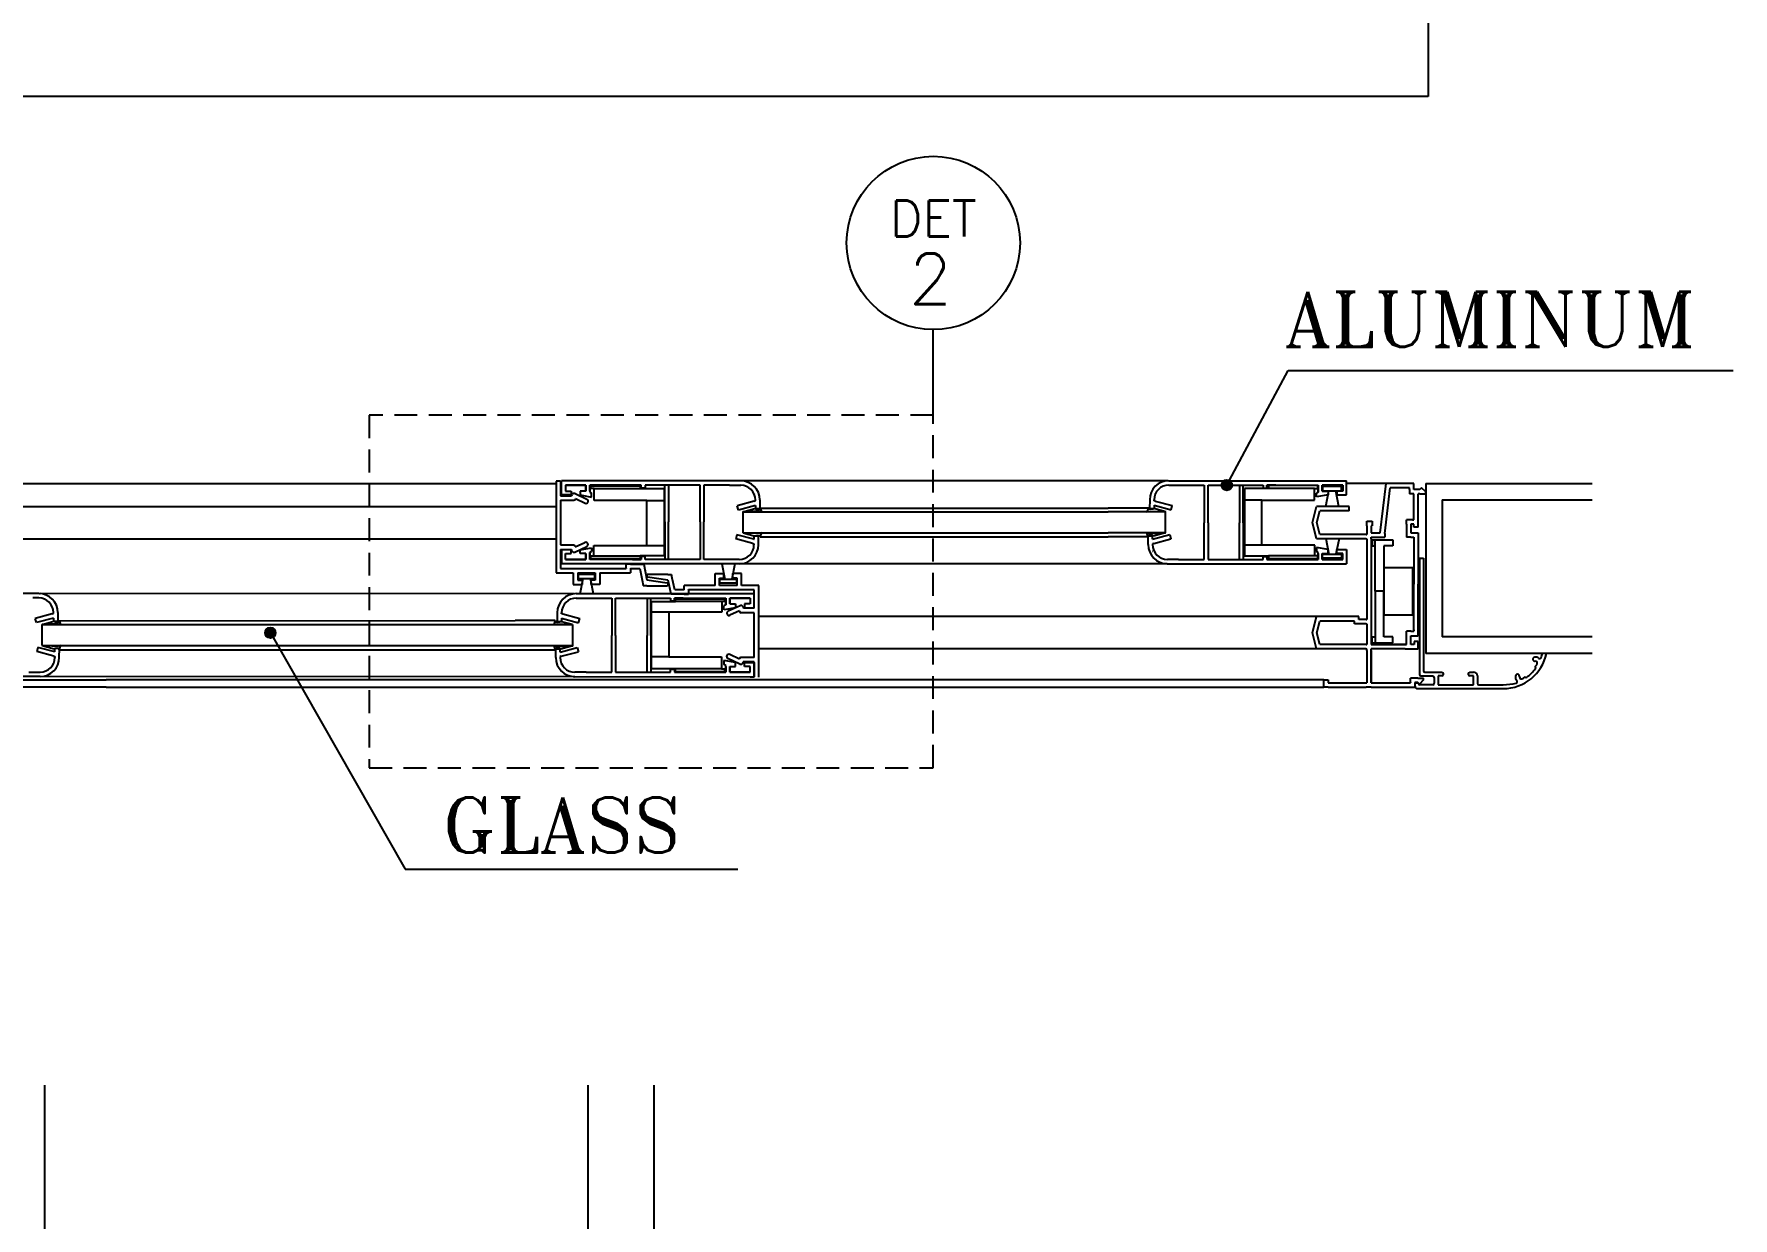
# Model space of a CAD drawing. Header units: inches. Extents: x -580639 to 179052, y 0 to 152898.
# Drawn here: x 161376 to 170636, y 135095 to 141551 of the extents above; entities that cross this region are included whole.
import ezdxf
from ezdxf.enums import TextEntityAlignment as Align

# ---------------------------------------------------------------- set-up
doc = ezdxf.new("R2010")
doc.units = ezdxf.units.IN
doc.header["$LTSCALE"] = 500
doc.header["$MEASUREMENT"] = 0
doc.linetypes.add('ACAD_ISO03W100', pattern=[30, 12, -18])
doc.linetypes.add('DASHED2', pattern=[0.375, 0.25, -0.125])
for name, color, linetype in [('A-DETL-IDEN', 91, 'Continuous'), ('A-DETL-IDEN-RCTG', 53, 'DASHED2'), ('BURLETES', 1, 'Continuous'), ('DIMEN1', 6, 'Continuous'), ('F', 22, 'Continuous'), ('HERRAJES', 1, 'Continuous'), ('VIDRIOS', 4, 'Continuous')]:
    doc.layers.add(name, color=color, linetype=linetype)
doc.styles.add('LEROY140', font='SIMPLEX.SHX', dxfattribs={"height": 3.5})
doc.styles.add('Leroy80', font='simplex.shx', dxfattribs={"height": 200})
doc.styles.add('ROMANT', font='romant.shx')

# ---------------------------------------------------------------- blocks, each defined once
blk = doc.blocks.new('A$C7D581E52')
at = {"color": 5, "linetype": 'ACAD_ISO03W100', "ltscale": 15}
for p, q in [((0.06228, 2.55362), (0.06228, 2.40501)), ((0.22687, 2.40501), (0.22687, 2.55362))]:
    blk.add_line(p, q, dxfattribs=at)
at = {"linetype": 'ACAD_ISO03W100', "ltscale": 15}
blk.add_line((0.24686, 2.38502), (0.24686, 2.55362), dxfattribs=at)
blk = doc.blocks.new('DETL-ID')
blk.add_circle((0, 0), 6)
at = {"color": 42, "style": 'LEROY140'}
blk.add_attdef('M', text='', height=3.5, dxfattribs=at).set_placement((0, 1.61), align=Align.CENTER)
for tag, p in [('C', (0, 2.95)), ('L', (0, 0))]:
    blk.add_attdef(tag, text='', height=3.5, dxfattribs=at).set_placement(p, align=Align.MIDDLE)
at = {"color": 211, "style": 'Leroy80'}
for tag, p in [('MM', (0, -1.92)), ('CC', (0, -3.53)), ('LL', (0, -4.78))]:
    blk.add_attdef(tag, text='', height=2, dxfattribs=at).set_placement(p, align=Align.CENTER)
at = {"layer": 'A-DETL-IDEN', "style": 'Leroy80'}
for tag, height, p in [('---', 1.2, (0.09, 0.12)), ('--', 1.19, (0.1, 1.04))]:
    blk.add_attdef(tag, text='', height=height, dxfattribs=at).set_placement(p, align=Align.MIDDLE)

msp = doc.modelspace()

# ---------------------------------------------------------------- hatches: boundary and pattern name
at = {"layer": 'DIMEN1', "ltscale": 15}
h = msp.add_hatch(color=22, dxfattribs=at)
edge = h.paths.add_edge_path()
edge.add_arc((167877.876, 139091.368), 28.763, 0, 360)
h = msp.add_hatch(color=22, dxfattribs=at)
edge = h.paths.add_edge_path()
edge.add_arc((162664.294, 138286.435), 28.763, 0, 360)

# ---------------------------------------------------------------- linework, layer by layer
at = {"color": 2}
for p, q in [((164221.773, 139113.776), (164221.773, 138637.105)), ((164245.8, 139113.776), (164221.773, 139113.776)), ((164245.8, 139113.776), (164245.8, 139032.812)), ((164272.16, 139114.532), (164251.336, 139114.532)), ((164251.336, 139111.328), (164251.336, 139114.532)), ((164251.336, 139037.645), (164251.336, 139111.328)), ((165228.407, 139114.479), (164272.16, 139114.532)), ((167561.007, 139115.342), (168508.953, 139115.395)), ((167561.007, 139091.368), (167593.844, 139091.368)), ((167593.844, 139091.368), (167614.667, 139091.368)), ((167614.667, 139091.368), (167754.024, 139091.368)), ((167614.667, 139091.368), (167754.024, 139091.368)), ((167754.024, 139091.368), (167754.024, 138886.337)), ((167774.848, 138886.337), (167774.848, 139091.368)), ((167774.848, 139091.368), (168074.865, 139091.368)), ((167946.24, 139091.368), (167946.24, 138886.337)), ((167967.064, 138886.337), (167967.064, 139091.368)), ((168074.865, 139091.368), (168074.865, 139075.349)), ((168143.743, 139091.368), (168095.689, 139091.368)), ((168095.689, 139075.349), (168095.689, 139091.368)), ((168095.689, 139091.368), (168376.004, 139091.368)), ((168095.689, 139091.368), (168122.919, 139091.368)), ((168376.004, 139059.331), (168376.004, 139091.368)), ((168396.827, 139059.331), (168396.827, 139091.368)), ((168396.827, 139091.368), (168508.953, 139091.368)), ((168508.953, 139115.395), (168529.777, 139115.395)), ((168508.953, 139091.368), (168508.953, 139059.331)), ((168529.777, 139112.191), (168529.777, 139115.395)), ((168529.777, 139038.508), (168529.777, 139112.191)), ((168746.518, 139100.419), (168529.777, 139100.419)), ((168713.803, 138830.939), (168746.518, 139100.419)), ((168775.898, 139100.419), (168746.518, 139100.419)), ((168896.834, 139100.419), (168775.898, 139100.419)), ((168896.834, 139068.382), (168896.834, 139100.419)), ((164245.8, 139032.812), (164306.243, 139032.812)), ((164245.8, 139008.785), (164318.859, 139008.785)), ((164245.8, 139008.785), (164245.8, 138764.974)), ((164304.196, 139037.645), (164251.336, 139037.645)), ((164384.286, 139090.505), (164272.16, 139090.505)), ((164272.16, 139090.505), (164384.286, 139090.505)), ((164272.16, 139090.505), (164272.16, 139058.469)), ((164272.16, 139058.469), (164304.196, 139058.469)), ((164304.196, 139058.469), (164304.196, 139037.645)), ((164324.637, 139045.166), (164389.964, 139014.703)), ((164326.868, 139017.615), (164379.81, 138992.928)), ((164352.25, 139058.469), (164352.25, 139037.645)), ((164384.286, 139058.469), (164352.25, 139058.469)), ((164352.25, 139037.645), (164415.349, 139026.519)), ((164384.286, 139058.469), (164384.286, 139090.505)), ((164384.286, 139090.505), (164384.286, 139058.469)), ((164685.425, 139090.505), (164405.109, 139090.505)), ((164405.109, 139058.469), (164405.109, 139090.505)), ((164405.109, 139090.505), (164405.109, 139058.469)), ((164405.109, 139058.469), (164405.109, 139052.863)), ((164405.109, 139052.863), (164415.349, 139047.343)), ((164415.349, 139026.519), (164415.349, 139047.343)), ((164637.371, 139090.505), (164685.425, 139090.505)), ((164685.425, 139090.505), (164658.194, 139090.505)), ((164685.425, 139074.487), (164685.425, 139090.505)), ((164706.248, 139074.487), (164685.425, 139074.487)), ((165006.266, 139090.505), (164706.248, 139090.505)), ((164706.248, 139090.505), (164706.248, 139074.487)), ((164814.049, 138890.92), (164814.049, 139090.505)), ((164834.873, 139090.505), (164834.873, 138890.92)), ((165006.266, 138890.92), (165006.266, 139090.505)), ((165166.446, 139090.505), (165027.089, 139090.505)), ((165166.446, 139090.505), (165027.089, 139090.505)), ((165027.089, 139090.505), (165027.089, 138890.92)), ((165166.446, 139090.505), (165228.036, 139090.505)), ((165301.908, 139003.631), (165209.074, 138978.756)), ((165301.908, 139003.631), (165308.126, 139005.397)), ((165308.126, 139005.397), (165308.126, 139010.415)), ((165308.126, 139005.397), (165308.493, 139005.397)), ((165332.153, 139010.415), (165332.52, 138962.66)), ((167456.89, 139011.225), (167456.523, 138963.471)), ((167480.917, 139006.207), (167480.55, 139006.207)), ((167480.917, 139006.207), (167480.917, 139011.225)), ((167487.136, 139004.441), (167480.917, 139006.207)), ((167487.136, 139004.441), (167579.969, 138979.566)), ((168074.865, 139075.349), (168095.689, 139075.349)), ((168376.004, 139053.725), (168365.765, 139048.205)), ((168365.765, 139027.382), (168365.765, 139048.205)), ((168428.863, 139038.508), (168365.765, 139027.382)), ((168376.004, 139059.331), (168376.004, 139053.725)), ((168396.827, 139059.331), (168428.863, 139059.331)), ((168428.863, 139059.331), (168428.863, 139038.508)), ((168508.953, 139059.331), (168476.917, 139059.331)), ((168476.917, 139059.331), (168476.917, 139038.508)), ((168476.917, 139038.508), (168529.777, 139038.508)), ((168737.655, 138828.043), (168767.805, 139076.391)), ((168775.898, 139076.391), (168767.805, 139076.391)), ((168872.807, 139076.391), (168775.898, 139076.391)), ((168872.807, 139076.391), (168775.898, 139076.391)), ((168872.807, 139068.382), (168872.807, 139076.391)), ((168872.807, 139068.382), (168872.807, 139076.391)), ((168872.807, 139068.382), (168872.807, 139044.355)), ((168896.834, 139044.355), (168872.807, 139044.355)), ((168929.671, 139068.382), (168896.834, 139068.382)), ((168897.074, 139044.355), (168896.834, 139044.355)), ((168897.074, 139039.173), (168897.074, 139044.355)), ((168897.074, 138903.02), (168897.074, 139039.173)), ((168929.671, 139044.355), (168921.101, 139044.355)), ((168921.101, 139039.173), (168921.101, 139044.355)), ((168921.101, 138862.975), (168921.101, 139039.173)), ((168938.733, 139077.444), (168929.671, 139068.382)), ((168929.671, 139044.355), (168961.385, 139044.355)), ((168961.385, 139054.791), (168938.733, 139077.444)), ((165215.293, 138955.548), (165209.074, 138978.756)), ((165308.126, 138980.422), (165215.293, 138955.548)), ((165308.493, 138980.422), (165308.493, 138962.66)), ((165332.52, 138962.66), (165308.493, 138962.66)), ((167456.523, 138963.471), (167480.55, 138963.471)), ((167480.55, 138981.233), (167480.55, 138963.471)), ((167480.917, 138981.233), (167573.75, 138956.358)), ((167573.75, 138956.358), (167579.969, 138979.566)), ((168343.651, 138887.002), (168365.676, 138975.101)), ((168399.714, 138975.101), (168365.676, 138975.101)), ((168368.418, 138887.002), (168384.436, 138951.074)), ((168399.714, 138951.074), (168384.436, 138951.074)), ((168399.714, 138951.074), (168392.691, 138951.074)), ((168544.677, 138975.101), (168399.714, 138975.101)), ((168544.677, 138951.074), (168399.714, 138951.074)), ((168544.677, 138951.074), (168544.677, 138975.101)), ((164814.049, 138890.92), (164814.049, 138685.89)), ((164834.873, 138685.89), (164834.873, 138890.92)), ((165006.266, 138890.92), (165006.266, 138685.89)), ((165027.089, 138685.89), (165027.089, 138890.92)), ((165207.363, 138820.899), (165201.144, 138797.691)), ((165300.196, 138796.025), (165207.363, 138820.899)), ((165324.59, 138813.787), (165300.563, 138813.787)), ((165300.563, 138796.025), (165300.563, 138813.787)), ((165324.223, 138766.032), (165324.59, 138813.787)), ((167448.593, 138814.597), (167472.62, 138814.597)), ((167448.96, 138766.842), (167448.593, 138814.597)), ((167472.62, 138796.835), (167472.62, 138814.597)), ((167472.987, 138796.835), (167565.82, 138821.709)), ((167565.82, 138821.709), (167572.039, 138798.501)), ((167754.024, 138686.752), (167754.024, 138886.337)), ((167774.848, 138886.337), (167774.848, 138686.752)), ((167946.24, 138686.752), (167946.24, 138886.337)), ((167967.064, 138886.337), (167967.064, 138686.752)), ((168365.676, 138798.903), (168343.651, 138887.002)), ((168384.436, 138822.93), (168368.418, 138887.002)), ((168399.714, 138822.93), (168384.436, 138822.93)), ((168399.714, 138822.93), (168392.691, 138822.93)), ((168637.582, 138822.93), (168399.714, 138822.93)), ((168637.582, 138822.93), (168640.786, 138822.93)), ((168640.786, 138894.234), (168669.618, 138894.234)), ((168640.786, 138870.207), (168640.786, 138894.234)), ((168640.786, 138870.207), (168640.786, 138830.939)), ((168640.786, 138830.939), (168640.786, 138822.93)), ((168669.618, 138870.207), (168664.813, 138870.207)), ((168664.813, 138870.207), (168664.813, 138830.939)), ((168664.813, 138830.939), (168713.803, 138830.939)), ((168669.618, 138894.234), (168669.618, 138870.207)), ((168737.655, 138828.043), (168737.655, 138806.912)), ((168857.029, 138878.993), (168857.029, 138903.02)), ((168881.056, 138903.02), (168857.029, 138903.02)), ((168857.029, 138878.993), (168857.029, 138830.939)), ((168857.029, 138830.939), (168857.029, 138806.912)), ((168889.065, 138903.02), (168881.056, 138903.02)), ((168897.074, 138878.993), (168881.056, 138878.993)), ((168881.056, 138878.993), (168881.056, 138830.939)), ((168881.056, 138830.939), (168921.101, 138830.939)), ((168889.065, 138903.02), (168897.074, 138903.02)), ((168897.074, 138862.975), (168897.074, 138878.993)), ((168921.101, 138862.975), (168897.074, 138862.975)), ((168921.101, 138830.939), (168921.101, 138550.624)), ((164245.8, 138764.974), (164318.266, 138764.974)), ((164245.8, 138740.947), (164305.016, 138740.947)), ((164245.8, 138740.947), (164245.8, 138637.105)), ((164304.196, 138738.749), (164251.336, 138738.749)), ((164251.336, 138738.749), (164251.336, 138665.066)), ((164304.196, 138717.926), (164304.196, 138738.749)), ((164307.336, 138732.536), (164305.643, 138736.165)), ((164323.301, 138726.725), (164388.629, 138757.188)), ((164326.275, 138754.623), (164378.474, 138778.964)), ((164352.25, 138738.749), (164415.349, 138749.875)), ((164352.25, 138717.926), (164352.25, 138738.749)), ((164405.109, 138723.532), (164415.349, 138729.052)), ((164405.109, 138717.926), (164405.109, 138723.532)), ((164415.349, 138749.875), (164415.349, 138729.052)), ((165293.978, 138772.816), (165201.144, 138797.691)), ((165293.978, 138772.816), (165300.196, 138771.05)), ((165300.196, 138796.025), (165300.563, 138796.025)), ((165300.196, 138771.05), (165300.196, 138766.032)), ((165300.196, 138771.05), (165300.563, 138771.05)), ((167472.987, 138796.835), (167472.62, 138796.835)), ((167472.987, 138771.86), (167472.62, 138771.86)), ((167473.177, 138730.001), (167472.62, 138730.001)), ((167479.205, 138773.626), (167472.987, 138771.86)), ((167472.987, 138771.86), (167472.987, 138766.842)), ((167479.205, 138773.626), (167572.039, 138798.501)), ((168399.714, 138798.903), (168365.676, 138798.903)), ((168365.765, 138750.738), (168365.765, 138729.914)), ((168428.863, 138739.612), (168365.765, 138750.738)), ((168376.004, 138724.395), (168365.765, 138729.914)), ((168376.004, 138718.788), (168376.004, 138724.395)), ((168637.582, 138798.903), (168399.714, 138798.903)), ((168428.863, 138718.788), (168428.863, 138739.612)), ((168476.917, 138739.612), (168529.777, 138739.612)), ((168476.917, 138718.788), (168476.917, 138739.612)), ((168529.777, 138739.612), (168529.777, 138665.929)), ((168637.582, 138798.903), (168640.786, 138798.903)), ((168640.786, 138798.903), (168640.786, 138366.416)), ((168664.813, 138806.912), (168713.803, 138806.912)), ((168664.813, 138798.903), (168664.813, 138806.912)), ((168664.813, 138798.903), (168664.813, 138222.254)), ((168713.803, 138806.912), (168737.655, 138806.912)), ((168881.056, 138806.912), (168857.029, 138806.912)), ((168881.056, 138806.912), (168897.074, 138806.912)), ((168897.074, 138806.912), (168897.074, 138550.624)), ((164221.773, 138637.105), (164221.773, 138613.078)), ((164245.8, 138637.105), (164603.637, 138637.105)), ((164251.336, 138665.066), (164251.336, 138661.863)), ((164272.16, 138661.863), (164251.336, 138661.863)), ((164272.16, 138685.89), (164272.16, 138717.926)), ((164272.16, 138717.926), (164304.196, 138717.926)), ((164272.16, 138685.89), (164384.286, 138685.89)), ((164384.286, 138685.89), (164272.16, 138685.89)), ((165220.106, 138661.915), (164272.16, 138661.863)), ((164384.286, 138717.926), (164352.25, 138717.926)), ((164384.286, 138685.89), (164384.286, 138717.926)), ((164384.286, 138717.926), (164384.286, 138685.89)), ((164405.109, 138685.89), (164405.109, 138717.926)), ((164405.109, 138717.926), (164405.109, 138685.89)), ((164685.425, 138685.89), (164405.109, 138685.89)), ((164603.637, 138653.799), (164603.637, 138661.132)), ((164627.664, 138661.132), (164603.637, 138661.132)), ((164603.637, 138637.781), (164603.637, 138653.799)), ((164603.637, 138637.781), (164603.637, 138636.18)), ((164627.664, 138661.132), (164699.669, 138661.132)), ((164627.664, 138637.781), (164627.664, 138613.078)), ((164627.664, 138637.105), (164675.642, 138637.105)), ((164637.371, 138685.89), (164685.425, 138685.89)), ((164685.425, 138685.89), (164658.194, 138685.89)), ((164678.313, 138637.089), (164692.541, 138563.81)), ((164706.248, 138701.908), (164685.425, 138701.908)), ((164685.425, 138701.908), (164685.425, 138685.89)), ((164699.669, 138661.132), (164715.435, 138574.827)), ((164706.248, 138685.89), (164706.248, 138701.908)), ((165006.266, 138685.89), (164706.248, 138685.89)), ((165166.446, 138685.89), (165027.089, 138685.89)), ((165166.446, 138685.89), (165027.089, 138685.89)), ((165187.269, 138685.89), (165166.446, 138685.89)), ((165220.106, 138685.89), (165187.269, 138685.89)), ((167552.706, 138662.778), (168508.953, 138662.725)), ((167614.667, 138686.752), (167553.077, 138686.752)), ((167614.667, 138686.752), (167754.024, 138686.752)), ((167614.667, 138686.752), (167754.024, 138686.752)), ((167774.848, 138686.752), (168074.865, 138686.752)), ((168074.865, 138702.77), (168095.689, 138702.77)), ((168074.865, 138686.752), (168074.865, 138702.77)), ((168095.689, 138702.77), (168095.689, 138686.752)), ((168095.689, 138686.752), (168122.919, 138686.752)), ((168095.689, 138686.752), (168376.004, 138686.752)), ((168143.743, 138686.752), (168095.689, 138686.752)), ((168376.004, 138718.788), (168376.004, 138686.752)), ((168376.004, 138686.752), (168376.004, 138718.788)), ((168396.827, 138718.788), (168428.863, 138718.788)), ((168396.827, 138686.752), (168396.827, 138718.788)), ((168396.827, 138686.752), (168508.953, 138686.752)), ((168508.953, 138686.752), (168396.827, 138686.752)), ((168508.953, 138718.788), (168476.917, 138718.788)), ((168508.953, 138686.752), (168508.953, 138718.788)), ((168508.953, 138662.725), (168529.777, 138662.725)), ((168529.777, 138665.929), (168529.777, 138662.725)), ((168927.578, 138693.158), (168927.578, 138058.845)), ((168927.578, 138693.158), (168948.402, 138693.158)), ((168948.402, 138693.158), (168948.402, 138079.668)), ((164221.773, 138613.078), (164315.233, 138613.078)), ((164315.229, 138612.881), (164315.242, 138613.579)), ((164315.229, 138612.881), (164315.229, 138548.809)), ((164315.229, 138548.809), (164363.283, 138548.809)), ((164315.229, 138548.809), (164340.219, 138548.809)), ((164339.256, 138613.078), (164435.407, 138613.078)), ((164339.256, 138613.078), (164339.256, 138572.836)), ((164339.256, 138572.836), (164363.283, 138572.836)), ((164363.283, 138572.836), (164363.283, 138548.809)), ((164411.38, 138572.836), (164411.38, 138548.809)), ((164435.407, 138572.836), (164411.38, 138572.836)), ((164459.434, 138548.809), (164411.38, 138548.809)), ((164459.434, 138548.809), (164434.445, 138548.809)), ((164435.407, 138613.078), (164435.407, 138572.836)), ((164459.434, 138613.078), (164459.434, 138548.809)), ((164459.434, 138613.078), (164627.664, 138613.078)), ((164692.541, 138563.81), (164696.832, 138542.6)), ((164716.402, 138542.6), (164696.832, 138542.6)), ((164716.402, 138623.277), (164716.402, 138623.277)), ((164716.402, 138542.6), (164826.768, 138542.6)), ((164716.438, 138574.685), (164827.239, 138558.193)), ((164717.655, 138592.27), (164717.655, 138601.49)), ((164831.188, 138572.609), (164720.387, 138589.101)), ((164831.224, 138604.694), (164720.858, 138604.694)), ((164829.971, 138555.024), (164829.971, 138545.804)), ((164831.224, 138604.694), (164850.794, 138604.694)), ((164847.957, 138496.573), (164832.192, 138572.467)), ((164855.085, 138583.483), (164850.794, 138604.694)), ((164869.313, 138520.617), (164855.085, 138583.483)), ((164919.962, 138519.925), (164919.962, 138544.627)), ((165088.181, 138544.627), (164919.962, 138544.627)), ((165088.192, 138544.824), (165088.192, 138608.896)), ((165088.192, 138608.896), (165136.246, 138608.896)), ((165088.192, 138608.896), (165113.181, 138608.896)), ((165208.366, 138544.627), (165112.216, 138544.627)), ((165112.219, 138544.824), (165112.219, 138584.869)), ((165112.219, 138584.869), (165136.246, 138584.869)), ((165136.246, 138584.869), (165136.246, 138608.896)), ((165232.397, 138608.896), (165184.343, 138608.896)), ((165184.343, 138584.869), (165184.343, 138608.896)), ((165208.37, 138584.869), (165184.343, 138584.869)), ((165232.397, 138608.896), (165207.408, 138608.896)), ((165208.37, 138544.824), (165208.37, 138584.869)), ((165325.853, 138544.627), (165232.393, 138544.627)), ((165232.397, 138544.824), (165232.397, 138608.896)), ((165325.853, 138520.6), (165325.853, 138544.627)), ((168897.074, 138302.344), (168897.074, 138550.624)), ((168921.101, 138270.308), (168921.101, 138550.624)), ((168921.101, 138270.308), (168921.101, 138550.624)), ((161401.775, 138500.463), (160453.829, 138500.516)), ((161401.775, 138476.489), (161368.938, 138476.489)), ((164331.864, 138499.64), (165279.81, 138499.692)), ((164331.864, 138475.665), (164364.701, 138475.665)), ((164364.701, 138475.665), (164385.524, 138475.665)), ((164385.524, 138475.665), (164524.881, 138475.665)), ((164385.524, 138475.665), (164524.881, 138475.665)), ((164524.881, 138475.665), (164524.881, 138270.635)), ((164545.705, 138270.635), (164545.705, 138475.665)), ((164545.705, 138475.665), (164845.722, 138475.665)), ((164717.097, 138475.665), (164717.097, 138270.635)), ((164737.921, 138270.635), (164737.921, 138475.665)), ((164845.722, 138475.665), (164845.722, 138459.647)), ((164845.722, 138459.647), (164866.546, 138459.647)), ((164919.962, 138496.573), (164847.957, 138496.573)), ((164914.6, 138475.665), (164866.546, 138475.665)), ((164866.546, 138459.647), (164866.546, 138475.665)), ((164866.546, 138475.665), (165146.861, 138475.665)), ((164866.546, 138475.665), (164893.776, 138475.665)), ((164871.984, 138520.6), (164869.313, 138520.617)), ((164919.962, 138520.6), (164871.984, 138520.6)), ((164871.984, 138520.459), (164871.984, 138520.6)), ((164919.962, 138496.573), (164943.99, 138496.573)), ((164943.99, 138519.925), (164943.99, 138521.526)), ((165301.826, 138520.6), (164943.99, 138520.6)), ((164943.99, 138519.925), (164943.99, 138503.907)), ((164943.99, 138503.907), (164943.99, 138496.573)), ((165146.861, 138475.665), (165146.861, 138443.629)), ((165146.861, 138443.629), (165146.861, 138475.665)), ((165146.861, 138443.629), (165146.861, 138438.023)), ((165279.81, 138475.665), (165167.684, 138475.665)), ((165167.684, 138475.665), (165167.684, 138443.629)), ((165167.684, 138443.629), (165167.684, 138475.665)), ((165167.684, 138475.665), (165279.81, 138475.665)), ((165167.684, 138443.629), (165199.72, 138443.629)), ((165199.72, 138443.629), (165199.72, 138422.806)), ((165279.81, 138443.629), (165247.774, 138443.629)), ((165247.774, 138443.629), (165247.774, 138422.806)), ((165279.81, 138499.692), (165300.634, 138499.692)), ((165279.81, 138475.665), (165279.81, 138443.629)), ((165300.634, 138496.489), (165300.634, 138499.692)), ((165300.634, 138422.806), (165300.634, 138496.489)), ((165301.826, 138419.786), (165301.826, 138520.6)), ((165325.853, 138043.93), (165325.853, 138520.6)), ((161475.647, 138389.562), (161382.813, 138364.688)), ((161389.032, 138341.479), (161382.813, 138364.688)), ((161481.865, 138366.354), (161389.032, 138341.479)), ((161475.647, 138389.562), (161481.865, 138391.328)), ((161481.865, 138391.328), (161481.865, 138396.346)), ((161481.865, 138391.328), (161482.232, 138391.328)), ((161481.865, 138366.354), (161482.232, 138366.354)), ((161482.232, 138366.354), (161482.232, 138348.592)), ((161505.892, 138396.346), (161506.259, 138348.592)), ((164227.747, 138395.523), (164227.38, 138347.768)), ((164251.774, 138390.505), (164251.407, 138390.505)), ((164251.774, 138365.531), (164251.407, 138365.531)), ((164251.407, 138365.531), (164251.407, 138347.768)), ((164251.774, 138390.505), (164251.774, 138395.523)), ((164257.993, 138388.739), (164251.774, 138390.505)), ((164251.774, 138365.531), (164344.607, 138340.656)), ((164257.993, 138388.739), (164350.826, 138363.864)), ((164344.607, 138340.656), (164350.826, 138363.864)), ((165146.861, 138438.023), (165136.622, 138432.503)), ((165136.622, 138411.68), (165136.622, 138432.503)), ((165199.72, 138422.806), (165136.622, 138411.68)), ((165224.39, 138434.008), (165159.062, 138403.546)), ((165221.415, 138406.111), (165169.216, 138381.77)), ((165221.415, 138403.768), (165221.415, 138406.111)), ((165301.826, 138395.759), (165229.424, 138395.759)), ((165240.355, 138428.198), (165242.047, 138424.568)), ((165301.826, 138419.786), (165242.675, 138419.786)), ((165247.774, 138422.806), (165300.634, 138422.806)), ((165301.826, 138151.948), (165301.826, 138395.759)), ((168343.651, 138286.326), (168365.676, 138374.425)), ((168399.714, 138374.425), (168365.676, 138374.425)), ((168368.418, 138286.326), (168384.436, 138350.398)), ((168399.714, 138350.398), (168384.436, 138350.398)), ((168399.714, 138350.398), (168392.691, 138350.398)), ((168597.537, 138374.425), (168399.714, 138374.425)), ((168573.51, 138350.398), (168399.714, 138350.398)), ((168573.51, 138334.38), (168573.51, 138350.398)), ((168597.537, 138358.407), (168597.537, 138374.425)), ((168637.582, 138358.407), (168597.537, 138358.407)), ((168637.582, 138358.407), (168640.786, 138358.407)), ((168640.786, 138366.416), (168640.786, 138358.407)), ((161506.259, 138348.592), (161482.232, 138348.592)), ((164227.38, 138347.768), (164251.407, 138347.768)), ((164524.881, 138071.05), (164524.881, 138270.635)), ((164545.705, 138270.635), (164545.705, 138071.05)), ((164717.097, 138071.05), (164717.097, 138270.635)), ((164737.921, 138270.635), (164737.921, 138071.05)), ((168365.676, 138198.227), (168343.651, 138286.326)), ((168384.436, 138222.254), (168368.418, 138286.326)), ((168637.582, 138334.38), (168573.51, 138334.38)), ((168637.582, 138334.38), (168640.786, 138334.38)), ((168640.786, 138334.38), (168640.786, 138222.254)), ((168857.029, 138270.308), (168857.029, 138294.335)), ((168881.056, 138294.335), (168857.029, 138294.335)), ((168857.029, 138222.254), (168857.029, 138270.308)), ((168881.056, 138294.335), (168897.074, 138294.335)), ((168881.056, 138270.308), (168921.101, 138270.308)), ((168881.056, 138222.254), (168881.056, 138270.308)), ((168881.056, 138222.254), (168881.056, 138270.308)), ((168897.074, 138302.344), (168897.074, 138294.335)), ((161396.962, 138206.831), (161390.743, 138183.622)), ((161483.577, 138158.748), (161390.743, 138183.622)), ((161489.795, 138181.956), (161396.962, 138206.831)), ((161489.795, 138181.956), (161490.162, 138181.956)), ((161490.162, 138181.956), (161490.162, 138199.718)), ((161514.189, 138199.718), (161490.162, 138199.718)), ((161513.822, 138151.964), (161514.189, 138199.718)), ((164219.45, 138198.895), (164243.477, 138198.895)), ((164219.817, 138151.14), (164219.45, 138198.895)), ((164243.477, 138181.133), (164243.477, 138198.895)), ((164243.844, 138181.133), (164243.477, 138181.133)), ((164243.844, 138181.133), (164336.677, 138206.007)), ((164250.062, 138157.924), (164342.896, 138182.799)), ((164336.677, 138206.007), (164342.896, 138182.799)), ((165220.822, 138143.118), (165167.88, 138167.806)), ((168399.714, 138198.227), (168365.676, 138198.227)), ((168399.714, 138222.254), (168384.436, 138222.254)), ((168399.714, 138222.254), (168392.691, 138222.254)), ((168637.582, 138222.254), (168399.714, 138222.254)), ((168637.582, 138198.227), (168399.714, 138198.227)), ((168637.582, 138198.227), (168640.786, 138198.227)), ((168640.786, 138190.218), (168640.786, 138198.227)), ((168640.786, 138190.218), (168640.786, 138014.02)), ((168664.813, 138222.254), (168849.02, 138222.254)), ((168849.02, 138222.254), (168664.813, 138222.254)), ((168849.02, 138198.227), (168664.813, 138198.227)), ((168664.813, 138196.971), (168664.813, 138198.227)), ((168664.813, 138190.218), (168664.813, 138196.971)), ((168664.813, 138014.02), (168664.813, 138190.218)), ((168664.813, 138190.218), (168664.813, 138014.02)), ((168849.02, 138222.254), (168857.029, 138222.254)), ((168849.02, 138198.227), (168921.101, 138198.227)), ((168898.663, 138222.254), (168881.056, 138222.254)), ((168898.663, 138238.272), (168898.663, 138222.254)), ((168921.101, 138238.272), (168898.663, 138238.272)), ((168921.101, 138198.227), (168921.101, 138238.272)), ((161483.577, 138158.748), (161489.795, 138156.982)), ((161489.795, 138156.982), (161490.162, 138156.982)), ((161489.795, 138156.982), (161489.795, 138151.964)), ((164243.844, 138156.158), (164243.477, 138156.158)), ((164250.062, 138157.924), (164243.844, 138156.158)), ((164243.844, 138156.158), (164243.844, 138151.14)), ((164845.722, 138087.068), (164866.546, 138087.068)), ((164845.722, 138071.05), (164845.722, 138087.068)), ((164866.546, 138087.068), (164866.546, 138071.05)), ((165136.622, 138135.036), (165136.622, 138114.212)), ((165199.72, 138123.91), (165136.622, 138135.036)), ((165146.861, 138108.692), (165136.622, 138114.212)), ((165146.861, 138103.086), (165146.861, 138108.692)), ((165146.861, 138103.086), (165146.861, 138071.05)), ((165146.861, 138071.05), (165146.861, 138103.086)), ((165223.054, 138115.567), (165157.726, 138146.03)), ((165167.684, 138103.086), (165167.684, 138071.05)), ((165167.684, 138103.086), (165199.72, 138103.086)), ((165167.684, 138071.05), (165167.684, 138103.086)), ((165199.72, 138103.086), (165199.72, 138123.91)), ((165301.826, 138151.948), (165228.831, 138151.948)), ((165301.826, 138127.921), (165241.448, 138127.921)), ((165247.774, 138123.91), (165300.634, 138123.91)), ((165247.774, 138103.086), (165247.774, 138123.91)), ((165279.81, 138103.086), (165247.774, 138103.086)), ((165279.81, 138071.05), (165279.81, 138103.086)), ((165300.634, 138123.91), (165300.634, 138050.227)), ((165301.826, 138043.93), (165301.826, 138127.921)), ((169555.359, 138131.727), (169557.811, 138131.709)), ((169557.89, 138101.575), (169566.79, 138111.815)), ((169559.711, 138099.722), (169557.89, 138101.575)), ((161410.076, 138047.899), (160453.829, 138047.847)), ((161348.115, 138071.874), (161409.705, 138071.874)), ((164323.563, 138047.076), (165279.81, 138047.023)), ((164385.524, 138071.05), (164323.934, 138071.05)), ((164385.524, 138071.05), (164524.881, 138071.05)), ((164385.524, 138071.05), (164524.881, 138071.05)), ((164545.705, 138071.05), (164845.722, 138071.05)), ((164866.546, 138071.05), (164893.776, 138071.05)), ((164866.546, 138071.05), (165146.861, 138071.05)), ((164914.6, 138071.05), (164866.546, 138071.05)), ((165167.684, 138071.05), (165279.81, 138071.05)), ((165279.81, 138071.05), (165167.684, 138071.05)), ((165300.634, 138050.227), (165300.634, 138047.023)), ((168405.321, 138030.061), (168429.348, 138030.061)), ((168405.321, 137990.016), (168405.321, 138030.061)), ((168429.348, 137990.016), (168405.321, 137990.016)), ((168429.348, 138030.061), (168429.348, 138014.043)), ((168429.348, 138014.043), (168637.582, 138014.043)), ((168429.348, 137990.016), (168637.582, 137990.016)), ((168637.582, 138014.043), (168640.786, 138014.043)), ((168664.813, 137989.993), (168637.582, 137990.016)), ((168664.813, 138014.02), (168867.919, 138014.02)), ((168664.813, 137989.993), (168867.919, 137989.993)), ((168867.919, 138014.02), (168877.852, 138014.02)), ((168867.919, 138014.02), (168869.042, 138014.02)), ((168867.919, 137989.993), (168901.879, 137989.993)), ((168877.852, 138015.645), (168877.852, 138039.672)), ((168901.879, 138039.672), (168877.852, 138039.672)), ((168877.852, 138015.645), (168877.852, 138014.02)), ((168917.897, 138039.672), (168901.879, 138039.672)), ((168901.879, 138015.645), (168901.879, 137989.993)), ((168917.897, 138015.645), (168901.879, 138015.645)), ((168901.95, 138010.79), (168901.95, 137997.976)), ((168922.773, 138010.79), (168901.95, 138010.79)), ((168917.897, 138039.672), (168949.611, 138039.672)), ((168926.958, 138006.584), (168917.897, 138015.645)), ((168917.968, 137981.958), (169384.092, 137981.958)), ((168922.773, 138007.587), (168922.773, 138010.79)), ((168949.611, 138029.237), (168926.958, 138006.584)), ((168999.66, 138002.781), (168927.578, 138002.781)), ((168935.588, 138050.836), (168999.66, 138050.836)), ((168949.611, 138029.237), (168949.611, 138039.672)), ((168956.411, 138071.659), (169048.515, 138071.659)), ((169007.669, 138042.827), (169007.669, 138010.79)), ((169028.492, 138050.836), (169028.492, 138002.781)), ((169048.515, 138050.836), (169028.492, 138050.836)), ((169028.492, 138002.781), (169222.31, 138002.781)), ((169058.125, 138062.048), (169058.125, 138060.446)), ((169192.677, 138060.446), (169192.677, 138062.048)), ((169202.288, 138071.659), (169222.31, 138071.659)), ((169222.31, 138050.836), (169202.288, 138050.836)), ((169222.31, 138002.781), (169222.31, 138050.836)), ((169243.134, 138050.836), (169243.134, 138010.79)), ((169251.143, 138002.781), (169384.092, 138002.781)), ((169471.59, 138049.708), (169471.648, 138046.563)), ((169501.694, 138046.351), (169491.441, 138037.635)), ((169503.515, 138044.498), (169501.694, 138046.351))]:
    msp.add_line(p, q, dxfattribs=at)
for p, q in [((167556.224, 139114.479), (167553.519, 139114.479)), ((168376.004, 139091.368), (168376.004, 139059.331)), ((168508.953, 139091.368), (168396.827, 139091.368)), ((168396.827, 139091.368), (168396.827, 139059.331)), ((165307.936, 139047.256), (165308.493, 139047.256)), ((167481.107, 139048.067), (167480.55, 139048.067)), ((168961.385, 139044.355), (168961.385, 139054.791)), ((165308.126, 138980.422), (165308.493, 138980.422)), ((167480.917, 138981.233), (167480.55, 138981.233)), ((164675.642, 138637.247), (164675.642, 138637.105)), ((164675.642, 138637.105), (164678.313, 138637.089)), ((168396.827, 138718.788), (168396.827, 138686.752)), ((165088.192, 138544.824), (165088.15, 138544.064)), ((165232.397, 138544.824), (165232.384, 138544.126)), ((161406.558, 138499.6), (161409.264, 138499.6)), ((168637.582, 138222.254), (168640.786, 138222.254)), ((169619.508, 138174.174), (169598.213, 138174.174)), ((164244.034, 138114.299), (164243.477, 138114.299)), ((165279.81, 138047.023), (165300.634, 138047.023))]:
    msp.add_line(p, q)
at = {"linetype": 'ACAD_ISO03W100', "ltscale": 15}
for p, q in [((168961.385, 139100.419), (169867.743, 139100.419)), ((168961.385, 139100.419), (168961.385, 138174.174)), ((169867.743, 138174.174), (168961.385, 138174.174))]:
    msp.add_line(p, q, dxfattribs=at)
at = {"color": 5, "linetype": 'ACAD_ISO03W100', "ltscale": 15}
for p, q in [((169051.342, 139010.461), (169867.743, 139010.461)), ((169051.342, 139010.461), (169051.342, 138264.131)), ((169867.743, 138264.131), (169051.342, 138264.131))]:
    msp.add_line(p, q, dxfattribs=at)
msp.add_circle((166277.631, 140411.863), 472.455)
at = {"color": 2}
for centre, radius, start, end in [((165228.036, 139010.415), 104.117, 0, 90), ((167561.007, 139011.225), 104.117, 90, 180), ((167561.007, 139011.225), 80.09, 90, 180), ((164314.238, 139032.341), 8.009, 155, 176.6301698), ((164319.56, 139034.278), 12.014, 65, 155), ((164318.859, 139016.794), 8.009, 270, 0), ((164384.887, 139003.815), 12.014, 245, 335), ((164384.887, 139003.815), 12.014, 335, 65), ((165228.036, 139010.415), 80.09, 0, 90), ((164312.902, 138739.55), 8.009, 169.9521904, 205), ((164318.224, 138737.613), 12.014, 205, 295), ((164318.266, 138756.965), 8.009, 0, 90), ((164383.551, 138768.076), 12.014, 25, 115), ((164383.551, 138768.076), 12.014, 295, 25), ((165220.106, 138766.032), 104.117, 270, 0), ((165220.106, 138766.032), 80.09, 270, 0), ((167553.077, 138766.842), 104.117, 180, 270), ((167553.077, 138766.842), 80.09, 180, 270), ((164720.858, 138601.49), 3.204, 90, 180), ((164720.858, 138592.27), 3.204, 180, 261.5340416), ((164826.768, 138545.804), 3.204, 270, 0), ((164826.768, 138555.024), 3.204, 0, 81.5340416), ((161401.775, 138396.346), 104.117, 0, 90), ((161401.775, 138396.346), 80.09, 0, 90), ((164331.864, 138395.523), 104.117, 90, 180), ((164331.864, 138395.523), 80.09, 90, 180), ((165164.139, 138392.658), 12.014, 115, 205), ((165164.139, 138392.658), 12.014, 205, 295), ((165229.424, 138403.768), 8.009, 180, 270), ((165229.467, 138423.12), 12.014, 25, 115), ((165234.788, 138421.183), 8.009, 349.9521904, 25), ((165162.803, 138156.918), 12.014, 65, 155), ((169384.092, 138222.228), 240.27, 270, 348.463041), ((169025.209, 138365.505), 604.103, 339.161408, 341.5354084), ((161409.705, 138151.964), 80.09, 270, 0), ((161409.705, 138151.964), 104.117, 270, 0), ((164323.934, 138151.14), 104.117, 180, 270), ((164323.934, 138151.14), 80.09, 180, 270), ((165162.803, 138156.918), 12.014, 155, 245), ((165228.831, 138143.939), 8.009, 90, 180), ((165228.165, 138127.24), 12.743, 246.3524892, 349.9077155), ((165233.452, 138128.392), 8.009, 335, 356.6301698), ((168956.411, 138079.668), 8.009, 180, 270), ((169384.092, 138222.228), 219.447, 305.5924175, 323.4075825), ((169555.436, 138142.138), 10.412, 89.5783863, 269.5783863), ((169561.753, 138131.009), 22.426, 47.5109269, 106.1578343), ((169557.722, 138119.696), 12.014, 319.0059838, 89.5783863), ((169555.141, 138095.231), 6.407, 323.4075825, 44.5), ((169582.311, 138153.452), 8.009, 227.5109269, 339.161408), ((168917.968, 137997.976), 16.018, 180, 270), ((168927.578, 138007.587), 4.805, 180, 270), ((168935.588, 138058.845), 8.009, 180, 270), ((168999.66, 138042.827), 8.009, 0, 90), ((168999.66, 138010.79), 8.009, 270, 0), ((169048.515, 138062.048), 9.611, 0, 90), ((169048.515, 138060.446), 9.611, 270, 0), ((169202.288, 138062.048), 9.611, 90, 180), ((169202.288, 138060.446), 9.611, 180, 270), ((169222.31, 138050.836), 20.823, 0, 90), ((169251.143, 138010.79), 8.009, 180, 270), ((169376.484, 138329.822), 327.129, 271.3326098, 283.8444318), ((169476.318, 138044.564), 25.987, 169.459643, 226.3336176), ((169461.18, 138049.513), 10.412, 1.0734198, 181.0734198), ((169452.845, 138019.973), 8.009, 283.8444318, 46.3336176), ((169483.66, 138046.788), 12.014, 181.0734198, 310.3685414), ((169508.084, 138048.989), 6.407, 224.5, 305.5924175)]:
    msp.add_arc(centre, radius, start, end, dxfattribs=at)
at = {"layer": 'A-DETL-IDEN', "color": 223}
msp.add_line((166277.631, 139472.842), (166277.631, 139939.408), dxfattribs=at)
at = {"layer": 'A-DETL-IDEN-RCTG'}
for p, q in [((166277.631, 139472.842), (163202.772, 139472.842)), ((163202.772, 139472.842), (163202.772, 137550.54)), ((166277.631, 137550.54), (166277.631, 139472.842)), ((163202.772, 137550.54), (166277.631, 137550.54))]:
    msp.add_line(p, q, dxfattribs=at)
at = {"layer": 'BURLETES', "color": 22}
for p, q in [((160229.364, 139100.419), (164221.773, 139100.419)), ((167553.519, 139114.479), (165228.407, 139114.479)), ((160610.206, 138975.101), (164221.773, 138975.101)), ((165239.142, 138946.38), (165304.671, 138964.118)), ((165320.342, 138950.081), (165239.142, 138946.38)), ((165304.671, 138964.118), (165309.348, 138960.381)), ((165309.348, 138960.381), (165333.402, 138959.951)), ((165341.352, 138946.38), (165320.342, 138950.081)), ((165333.402, 138968.363), (165333.402, 138959.951)), ((165333.402, 138968.363), (165341.352, 138946.38)), ((165333.402, 138965.709), (167229.865, 138965.709)), ((165333.402, 138959.951), (165333.402, 138965.709)), ((167450.005, 138965.709), (167229.865, 138965.709)), ((167450.005, 138968.363), (167442.056, 138946.38)), ((167442.056, 138946.38), (167463.065, 138950.081)), ((167450.005, 138968.363), (167450.005, 138959.951)), ((167450.005, 138959.951), (167450.005, 138965.709)), ((167474.06, 138960.381), (167450.005, 138959.951)), ((167463.065, 138950.081), (167544.266, 138946.38)), ((167478.736, 138964.118), (167474.06, 138960.381)), ((167544.266, 138946.38), (167478.736, 138964.118)), ((165240.34, 138830.979), (165305.87, 138813.24)), ((165321.541, 138827.277), (165240.34, 138830.979)), ((165305.87, 138813.24), (165310.546, 138816.978)), ((165310.546, 138816.978), (165334.601, 138817.407)), ((165342.55, 138830.979), (165321.541, 138827.277)), ((165334.601, 138808.995), (165342.55, 138830.979)), ((165334.601, 138808.995), (165334.601, 138817.407)), ((167440.857, 138830.979), (167461.867, 138827.277)), ((167448.807, 138808.995), (167440.857, 138830.979)), ((167472.862, 138816.978), (167448.807, 138817.407)), ((167448.807, 138808.995), (167448.807, 138817.407)), ((167461.867, 138827.277), (167543.067, 138830.979)), ((167477.538, 138813.24), (167472.862, 138816.978)), ((167543.067, 138830.979), (167477.538, 138813.24)), ((160610.206, 138798.903), (164221.773, 138798.903)), ((165334.601, 138808.995), (167229.865, 138808.995)), ((167448.807, 138808.995), (167229.865, 138808.995)), ((165532.156, 138661.915), (165220.106, 138661.915)), ((167552.706, 138662.778), (165532.682, 138662.778)), ((164318.498, 138498.779), (161409.264, 138499.6)), ((161512.777, 138353.485), (161512.777, 138345.073)), ((161512.777, 138353.485), (161520.727, 138331.501)), ((161512.777, 138350.83), (163998.427, 138352.56)), ((161512.777, 138345.073), (161512.777, 138350.83)), ((164217.369, 138352.56), (163998.427, 138352.56)), ((164217.369, 138352.56), (164209.42, 138330.576)), ((164217.369, 138352.56), (164217.369, 138344.148)), ((168365.676, 138374.425), (165325.853, 138374.425)), ((161419.715, 138331.556), (161484.046, 138349.239)), ((161499.717, 138335.202), (161419.715, 138331.556)), ((161484.046, 138349.239), (161488.722, 138345.502)), ((161488.722, 138345.502), (161512.777, 138345.073)), ((161520.727, 138331.501), (161499.717, 138335.202)), ((164209.42, 138330.576), (164230.43, 138334.278)), ((164241.424, 138344.577), (164217.369, 138344.148)), ((164230.43, 138334.278), (164311.63, 138330.576)), ((164246.101, 138348.315), (164241.424, 138344.577)), ((164311.63, 138330.576), (164246.101, 138348.315)), ((161419.715, 138216.1), (161485.244, 138198.361)), ((161500.915, 138212.399), (161419.715, 138216.1)), ((161485.244, 138198.361), (161489.921, 138202.099)), ((161489.921, 138202.099), (161513.975, 138202.528)), ((161521.925, 138216.1), (161500.915, 138212.399)), ((161513.975, 138194.116), (161521.925, 138216.1)), ((161513.975, 138194.116), (161513.975, 138202.528)), ((161513.975, 138194.116), (164218.233, 138194.116)), ((168365.676, 138198.227), (165325.853, 138198.227)), ((160570.561, 138030.061), (161768.729, 138030.061)), ((161768.729, 137990.016), (160570.561, 137990.016)), ((164323.934, 138047.023), (161410.076, 138047.899)), ((168405.321, 138030.061), (161768.729, 138030.061)), ((161768.729, 137990.016), (168405.321, 137990.016))]:
    msp.add_line(p, q, dxfattribs=at)
at = {"layer": 'BURLETES'}
for p, q in [((168398.389, 139083.32), (168398.389, 139061.046)), ((168502.027, 139083.32), (168398.389, 139083.32)), ((168398.389, 139061.046), (168502.027, 139061.046)), ((168416.167, 138975.101), (168433.204, 139061.067)), ((168488.6, 138975.101), (168471.662, 139061.046)), ((168502.027, 139061.046), (168502.027, 139083.32)), ((168416.9, 138799.539), (168433.63, 138715.123)), ((168488.72, 138799.539), (168472.088, 138715.144)), ((165125.174, 138661.91), (165141.669, 138578.679)), ((165196.526, 138661.914), (165180.127, 138578.701)), ((168398.389, 138692.234), (168398.389, 138714.508)), ((168398.389, 138714.508), (168502.027, 138714.508)), ((168502.027, 138692.234), (168398.389, 138692.234)), ((168502.027, 138714.508), (168502.027, 138692.234)), ((164433.609, 138603.638), (164341.04, 138603.727)), ((164341.04, 138603.727), (164341.04, 138581.453)), ((164341.04, 138581.453), (164433.609, 138581.364)), ((164353.654, 138499.377), (164369.932, 138581.509)), ((164424.579, 138499.338), (164408.389, 138581.487)), ((164433.609, 138581.364), (164433.609, 138603.638)), ((165113.878, 138578.828), (165205.364, 138578.828)), ((165113.878, 138556.553), (165113.878, 138578.828)), ((165205.364, 138556.553), (165113.878, 138556.553)), ((165205.364, 138578.828), (165205.364, 138556.553)), ((164210.618, 138215.175), (164231.628, 138211.474)), ((164218.568, 138193.192), (164210.618, 138215.175)), ((164242.622, 138201.174), (164218.568, 138201.604)), ((164218.568, 138193.192), (164218.568, 138201.604)), ((164218.568, 138201.604), (164218.568, 138195.846)), ((164231.628, 138211.474), (164312.828, 138215.175)), ((164247.299, 138197.437), (164242.622, 138201.174)), ((164312.828, 138215.175), (164247.299, 138197.437))]:
    msp.add_line(p, q, dxfattribs=at)
at = {"layer": 'DIMEN1', "color": 22, "ltscale": 15}
for p, q in [((167877.876, 139091.368), (168212.498, 139715.82)), ((168212.498, 139715.82), (170636.259, 139715.82)), ((162664.294, 138286.435), (163399.173, 136997.526)), ((163399.173, 136997.526), (165211.599, 136997.526))]:
    msp.add_line(p, q, dxfattribs=at)
for centre in [(167877.876, 139091.368), (162664.294, 138286.435)]:
    msp.add_circle(centre, 28.763, dxfattribs=at)
at = {"layer": 'F', "color": 5}
for p, q in [((168975.336, 148401.923), (168975.336, 141210.805)), ((168975.336, 141210.805), (159988.3, 141210.805))]:
    msp.add_line(p, q, dxfattribs=at)
at = {"layer": 'HERRAJES', "color": 3}
for p, q in [((164410.874, 139087.335), (164679.176, 139087.335)), ((164410.874, 139072.118), (164410.874, 139087.335)), ((164428.494, 139072.118), (164410.874, 139072.118)), ((164428.494, 139007.245), (164428.494, 139072.118)), ((164428.494, 139072.118), (164679.176, 139072.118)), ((164716.017, 139007.245), (164428.494, 139007.245)), ((164679.176, 139087.335), (164679.176, 139072.118)), ((164679.176, 139072.118), (164810.523, 139072.118)), ((164716.017, 138762.97), (164716.017, 139007.245)), ((164716.017, 139007.245), (164810.523, 139007.245)), ((164810.523, 139072.118), (164810.523, 138705.305)), ((164427.693, 138705.305), (164427.693, 138762.97)), ((164427.693, 138762.97), (164716.017, 138762.97)), ((164716.017, 138762.97), (164810.523, 138762.97)), ((164410.874, 138689.287), (164410.874, 138705.305)), ((164410.874, 138705.305), (164427.693, 138705.305)), ((164679.176, 138689.287), (164410.874, 138689.287)), ((164427.693, 138705.305), (164679.176, 138705.305)), ((164810.523, 138705.305), (164679.176, 138705.305)), ((164679.176, 138705.305), (164679.176, 138689.287)), ((164741.447, 138089.437), (164741.447, 138456.25)), ((164741.447, 138456.25), (164872.795, 138456.25)), ((164872.795, 138472.268), (165141.096, 138472.268)), ((164872.795, 138456.25), (164872.795, 138472.268)), ((165124.277, 138456.25), (164872.795, 138456.25)), ((165124.277, 138456.25), (165124.277, 138398.585)), ((165141.096, 138456.25), (165124.277, 138456.25)), ((165141.096, 138456.25), (165141.096, 138472.268)), ((164835.953, 138398.585), (164741.447, 138398.585)), ((165124.277, 138398.585), (164835.953, 138398.585)), ((164835.953, 138398.585), (164835.953, 138154.31)), ((164835.953, 138154.31), (164741.447, 138154.31)), ((164872.795, 138089.437), (164741.447, 138089.437)), ((164835.953, 138154.31), (165123.477, 138154.31)), ((165123.477, 138089.437), (164872.795, 138089.437)), ((164872.795, 138074.22), (164872.795, 138089.437)), ((165141.096, 138074.22), (164872.795, 138074.22)), ((165123.477, 138154.31), (165123.477, 138089.437)), ((165123.477, 138089.437), (165141.096, 138089.437)), ((165141.096, 138074.22), (165141.096, 138089.437))]:
    msp.add_line(p, q, dxfattribs=at)
at = {"layer": 'HERRAJES'}
for p, q in [((167973.809, 139073.568), (167973.809, 138706.755)), ((168105.157, 139073.568), (167973.809, 139073.568)), ((168068.316, 139008.695), (167973.809, 139008.695)), ((168068.316, 139008.695), (168355.839, 139008.695)), ((168068.316, 138764.42), (168068.316, 139008.695)), ((168105.157, 139088.785), (168105.157, 139073.568)), ((168373.459, 139088.785), (168105.157, 139088.785)), ((168355.839, 139073.568), (168105.157, 139073.568)), ((168355.839, 139008.695), (168355.839, 139073.568)), ((168355.839, 139073.568), (168373.459, 139073.568)), ((168373.459, 139073.568), (168373.459, 139088.785)), ((168068.316, 138764.42), (167973.809, 138764.42)), ((168356.64, 138764.42), (168068.316, 138764.42)), ((168356.64, 138706.755), (168356.64, 138764.42)), ((168669.218, 138792.799), (168781.344, 138792.799)), ((168669.218, 138792.799), (168669.218, 138760.976)), ((168669.218, 138760.976), (168685.236, 138760.976)), ((168685.236, 138512.484), (168685.236, 138792.799)), ((168733.29, 138760.763), (168733.29, 138512.484)), ((168781.344, 138760.763), (168733.29, 138760.763)), ((168781.344, 138792.799), (168781.344, 138760.763)), ((167973.809, 138706.755), (168105.157, 138706.755)), ((168356.64, 138706.755), (168105.157, 138706.755)), ((168105.157, 138706.755), (168105.157, 138690.737)), ((168105.157, 138690.737), (168373.459, 138690.737)), ((168373.459, 138706.755), (168356.64, 138706.755)), ((168373.459, 138690.737), (168373.459, 138706.755)), ((168891.518, 138640.628), (168733.29, 138640.628)), ((168891.518, 138384.339), (168891.518, 138640.628)), ((168685.236, 138512.484), (168685.236, 138232.168)), ((168733.29, 138512.484), (168685.236, 138512.484)), ((168733.29, 138512.484), (168685.236, 138512.484)), ((168733.29, 138264.204), (168733.29, 138512.484)), ((168733.29, 138512.484), (168733.29, 138384.339)), ((168733.29, 138384.339), (168891.518, 138384.339)), ((168669.218, 138232.168), (168669.218, 138263.992)), ((168669.218, 138263.992), (168685.236, 138263.992)), ((168781.344, 138264.204), (168733.29, 138264.204)), ((168781.344, 138232.168), (168781.344, 138264.204)), ((168669.218, 138232.168), (168781.344, 138232.168))]:
    msp.add_line(p, q, dxfattribs=at)
at = {"layer": 'VIDRIOS'}
for p, q in [((165240.34, 138946.411), (167229.865, 138946.411)), ((165240.34, 138830.979), (165240.34, 138946.411)), ((167543.067, 138946.411), (167229.865, 138946.411)), ((167543.067, 138830.979), (167543.067, 138946.411)), ((165240.34, 138830.979), (167229.865, 138830.979)), ((167543.067, 138830.979), (167229.865, 138830.979)), ((161419.715, 138331.532), (164311.63, 138331.532)), ((161419.715, 138216.1), (161419.715, 138331.532)), ((164311.63, 138331.532), (164311.63, 138215.144)), ((161419.715, 138216.1), (164311.63, 138216.1))]:
    msp.add_line(p, q, dxfattribs=at)

# ---------------------------------------------------------------- block references
at = {"linetype": 'ACAD_ISO03W100', "ltscale": 15, "xscale": 18000, "yscale": 18000, "zscale": 18000}
msp.add_blockref('A$C7D581E52', (160312.176, 89854.17), dxfattribs=at)
at = {"layer": 'A-DETL-IDEN'}
ref = msp.add_blockref('DETL-ID', (166277.631, 140411.863), dxfattribs=dict(at, xscale=78.74247206739824, yscale=78.74247206739824, zscale=78.74247206739824))
ref.add_attrib('C', 'DET', dxfattribs={"layer": '0', "color": 42, "height": 196.8562, "style": 'LEROY140'}).set_placement((166277.631, 140643.982), align=Align.TOP_CENTER)

# ---------------------------------------------------------------- texts
at = {"color": 42, "style": 'LEROY140'}
msp.add_attdef('2', text='', height=275.599, dxfattribs=at).set_placement((166261.982, 140078.314), align=Align.CENTER)
at = {"layer": 'DIMEN1', "color": 22, "ltscale": 15, "style": 'ROMANT'}
for s, p in [('ALUMINUM', (168189.462, 139844.448)), ('GLASS', (163600.106, 137087.553))]:
    msp.add_text(s, height=300.805, dxfattribs=at).set_placement(p)

doc.saveas('drawing.dxf')
